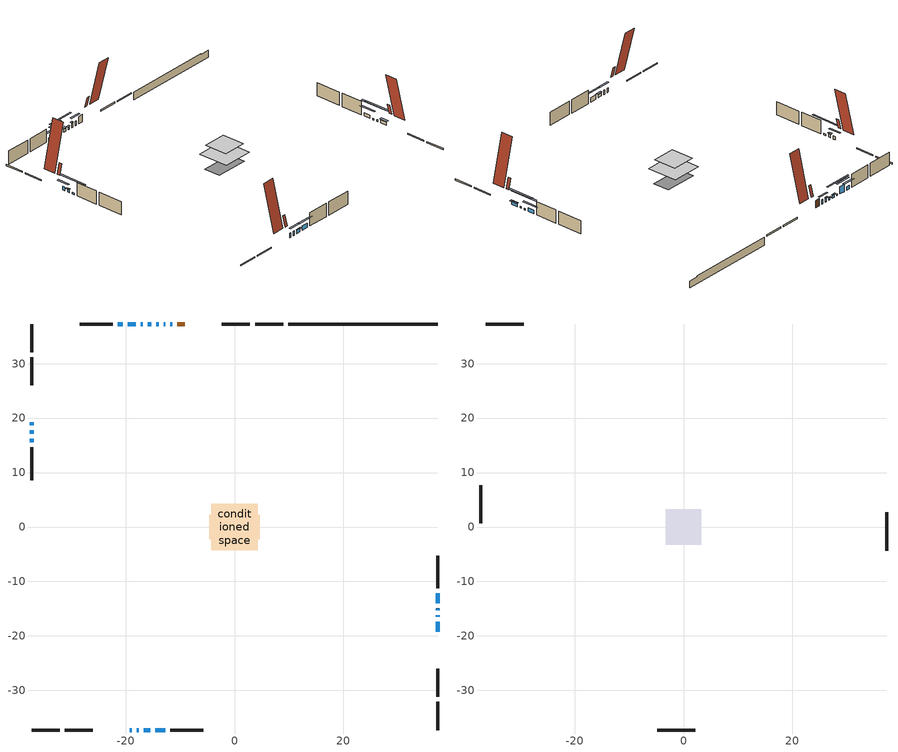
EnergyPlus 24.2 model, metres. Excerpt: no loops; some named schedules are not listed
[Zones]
conditioned space
 floor adiabatic (AdiabaticFloorConstruction): -4.22,-4.22 -4.22,4.22 4.22,4.22 4.22,-4.22 z1.83
 floor foundation (Slab1 construction): -4.61,-2.25 -4.61,2.25 4.61,2.25 4.61,-2.25 z-1.52
 wall outside (RimJoist1 construction): 8.91,37.27 3.77,37.27 / -37.27,-37.27 -32.13,-37.27 / -37.27,37.27 -37.27,32.13 / 37.27,-37.27 37.27,-32.13 z0.61:0.91
 wall outside (RimJoist2 construction): 2.84,37.27 -2.3,37.27 / -31.2,-37.27 -26.06,-37.27 / -37.27,31.2 -37.27,26.06 / 37.27,-31.2 37.27,-26.06 z0.61:0.91
 wall outside (AdiabaticWallConstruction 1): -9.1,37.27 -10.55,37.27 z0.61:2.64
 wall outside (AdiabaticWallConstruction): -19.26,-37.27 -18.85,-37.27 / -17.93,-37.27 -17.62,-37.27 / -11.47,37.27 -11.78,37.27 / -12.71,37.27 -13.01,37.27 / -14.54,-37.27 -12.71,-37.27 z0.61:1.83; -37.27,19.26 -37.27,18.65 / 37.27,-19.26 37.27,-17.43 / -15.33,37.27 -15.94,37.27 / -16.69,-37.27 -15.47,-37.27 / -37.27,17.73 -37.27,17.11 / 37.27,-14.04 37.27,-12.21 / -20.55,37.27 -21.47,37.27 z0.61:1.53; -13.94,37.27 -14.4,37.27 z0.61:1.22; 37.27,-16.51 37.27,-16.2 / -16.86,37.27 -17.17,37.27 / -37.27,16.19 -37.27,15.57 z0.61:1.07; 37.27,-15.27 37.27,-14.96 z0.61:0.94; -18.1,37.27 -19.62,37.27 z0.61:2.64
 wall outside (Wall1 construction): -22.4,37.27 -28.42,37.27 / -11.78,-37.27 -5.76,-37.27 / -37.27,14.65 -37.27,8.63 / 37.27,-11.28 37.27,-5.26 z0.61:4.27
 wall foundation (FoundationWall1 construction): 9.84,37.27,-1.52 9.84,37.27,0.61 34.53,37.27,0.61 34.53,37.27,0.37 37.27,37.27,0.37 37.27,37.27,-1.52
 window (WindowConstruction 13): -19.26,-37.27 -18.85,-37.27 z0.61:1.83
 window (WindowConstruction 4): -17.92,-37.27 -17.62,-37.27 z0.61:1.83
 window (WindowConstruction 5): -37.27,19.26 -37.27,18.65 z0.61:1.52
 window (WindowConstruction 6): 37.27,-19.26 37.27,-17.43 z0.61:1.52
 window (WindowConstruction 7): -11.47,37.27 -11.78,37.27 z0.61:1.83
 window (WindowConstruction 8): -12.71,37.27 -13.01,37.27 z0.61:1.83
 window (WindowConstruction 9): -13.94,37.27 -14.4,37.27 z0.61:1.22
 window (WindowConstruction 10): -15.33,37.27 -15.94,37.27 z0.61:1.52
 window (WindowConstruction 11): -16.69,-37.27 -15.47,-37.27 z0.61:1.52
 window (WindowConstruction 12): -37.27,17.72 -37.27,17.11 z0.61:1.52
 window (WindowConstruction 14): 37.27,-16.5 37.27,-16.2 z0.61:1.07
 window (WindowConstruction 15): 37.27,-15.27 37.27,-14.97 z0.61:0.94
 window (WindowConstruction 16): -16.87,37.27 -17.17,37.27 z0.61:1.07
 window (WindowConstruction 17): -37.27,16.19 -37.27,15.58 z0.61:1.07
 window (WindowConstruction): 37.27,-14.04 37.27,-12.21 z0.61:1.52
 window (WindowConstruction 1): -18.1,37.27 -19.62,37.27 z0.61:2.64
 window (WindowConstruction 2): -20.55,37.27 -21.47,37.27 z0.61:1.52
 window (WindowConstruction 3): -14.54,-37.27 -12.71,-37.27 z0.61:1.83
 door (Door): -9.1,37.27 -10.54,37.27 z0.61:2.64
 ceiling adiabatic (AdiabaticFloorConstruction): 4.22,-4.22 4.22,4.22 -4.22,4.22 -4.22,-4.22 z1.83
 roof outside (Roof2 construction): -8.17,37.27,4.27 -8.17,36.55,7.15 -7.43,36.55,7.15 -7.43,37.27,4.27; -20.19,-37.27,4.27 -20.19,-36.55,7.15 -20.93,-36.55,7.15 -20.93,-37.27,4.27; -37.27,20.19,4.27 -36.55,20.19,7.15 -36.55,20.93,7.15 -37.27,20.93,4.27; 37.27,-20.19,4.27 36.55,-20.19,7.15 36.55,-20.93,7.15 37.27,-20.93,4.27
attic - vented
 floor to conditioned space (Floor1 construction Reversed): -3.22,-3.22 -3.22,3.22 3.22,3.22 3.22,-3.22 z4.27
 wall outside (Wall4 construction): -29.35,37.27 -36.35,37.27 / -4.83,-37.27 2.17,-37.27 / -37.27,7.7 -37.27,0.7 / 37.27,-4.33 37.27,2.67 z0.61:4.27
 roof outside (Roof1 construction): -6.5,37.27,4.27 -6.5,34.1,16.95 -3.23,34.1,16.95 -3.23,37.27,4.27; -21.86,-37.27,4.27 -21.86,-34.1,16.95 -25.13,-34.1,16.95 -25.13,-37.27,4.27; -37.27,21.86,4.27 -34.1,21.86,16.95 -34.1,25.13,16.95 -37.27,25.13,4.27; 37.27,-21.86,4.27 34.1,-21.86,16.95 34.1,-25.13,16.95 37.27,-25.13,4.27
shading: -16.2,-37.27 -19.34,-37.27 -19.34,-37.69 -16.2,-37.69 z3.25; -37.27,17.23 -37.27,20.68 -37.69,20.68 -37.69,17.23 z2.94; 37.27,-17.23 37.27,-19.46 37.69,-19.46 37.69,-17.23 z1.73; -13.2,37.27 -10.05,37.27 -10.05,37.69 -13.2,37.69 z3.25; -13.21,37.27 -12.51,37.27 -12.51,37.69 -13.21,37.69 z2.03; -14.6,37.27 -13.74,37.27 -13.74,37.69 -14.6,37.69 z1.42; -16.14,37.27 -15.13,37.27 -15.13,37.69 -16.14,37.69 z1.73; -15.27,-37.27 -16.89,-37.27 -16.89,-37.69 -15.27,-37.69 z1.73; -37.27,16.91 -37.27,17.93 -37.69,17.93 -37.69,16.91 z1.73; 37.27,-12.49 37.27,-20.21 37.69,-20.21 37.69,-12.49 z4.78; 37.27,-11.26 37.27,-18.98 37.69,-18.98 37.69,-11.26 z4.65; -20.88,37.27 -13.16,37.27 -13.16,37.69 -20.88,37.69 z4.78; -37.27,11.87 -37.27,19.89 -37.69,19.89 -37.69,11.87 z4.78; 37.27,-10.79 37.27,-15.46 37.69,-15.46 37.69,-10.79 z2.94; -21.04,37.27 -16.68,37.27 -16.68,37.69 -21.04,37.69 z4.06; -22.89,37.27 -19.13,37.27 -19.13,37.69 -22.89,37.69 z2.94; -11.29,-37.27 -15.96,-37.27 -15.96,-37.69 -11.29,-37.69 z3.25
[Building]
Building 1: Terrain=Suburbs
[Site:Location]
Toronto City Centre_ON: Latitude {deg}=43.63; Longitude {deg}=-79.39; Time Zone {hr}=-5; Elevation {m}=77; Keep Site Location Information=Yes
[Site:GroundTemperature:Shallow]
5.01852, 3.26908, 3.12898, 3.95918, 7.29196, 10.6092, 13.4851, 15.3069, 15.4617, 13.9799, 11.1774, 7.9619
[Site:WaterMainsTemperature]
Calculation Method=Schedule; Temperature Schedule=mains temperature schedule
[Material] Roughness=Rough; Thermal Absorptance=0.9
Name | Thickness {m} | Conductivity {W/m-K} | Density {kg/m3} | Specific Heat {J/kg-K} | Solar Absorptance | Visible Absorptance
asphalt or fiberglass shingles | 0.00635 | 0.162714 | 1121.4 | 1465.45 | 0.4 | 0.4
ceiling loosefill ins | 0.0846667 | 0.0480833 | 16.02 | 1046.75 | 0.7 | 0.7
ceiling stud and cavity | 0.1397 | 0.103035 | 65.682 | 1177.47 | 0.7 | 0.7
concrete 4.0 in. | 0.1016 | 1.803125 | 2242.8 | 837.4 | 0.7 | 0.7
concrete 8.0 in. | 0.2032 | 1.803125 | 2242.8 | 837.4 | 0.7 | 0.7
door material | 0.04445 | 0.053851 | 512.64 | 1214.23 | 0.7 | 0.7
exterior vertical ins | 0.0451399 | 0.029427 | 32.04 | 1214.23 | 0.7 | 0.7
floor covering | 0.0127 | 0.0433444 | 54.468 | 1339.84 | 0.6 | 0.6
floor rigid ins; wall rigid ins | 0.512978 | 0.029427 | 32.04 | 1214.23 | 0.7 | 0.7
floor stud and cavity | 0.1397 | 1.75129 | 37.0049 | 1207.88 | 0.7 | 0.7
furniture material conditioned space 1 | 0.1524 | 0.115458 | 640.8 | 1214.23 | 0.6 | 0.6
gypsum board | 0.0127 | 0.160291 | 801 | 837.4 | 0.6 | 0.6
gypsum board 1 | 0.00254 | 0.160291 | 801 | 837.4 | 0.6 | 0.6
gypsum board 2 | 0.0127 | 0.160291 | 801 | 837.4 | 0.7 | 0.7
osb sheathing 0.75 in. | 0.01905 | 0.115458 | 512.64 | 1214.23 | 0.7 | 0.7
osb sheathing 2.0 in. | 0.0508 | 0.115458 | 512.64 | 1214.23 | 0.7 | 0.7
rim joist stud and cavity | 0.0508 | 0.177588 | 50.32683 | 1063.81 | 0.6 | 0.6
rim joist stud and cavity 1 | 0.0508 | 0.0310022 | 125.044 | 1163.47 | 0.6 | 0.6
roof stud and cavity | 0.2032 | 0.117874 | 78.34581 | 1123.46 | 0.7 | 0.7
wall stud and cavity | 0.0889 | 0.256001 | 50.32683 | 1063.81 | 0.7 | 0.7
wall stud and cavity 1 | 0.0889 | 6.9971 | 50.32683 | 1063.81 | 0.6 | 0.6
wall stud and cavity 2 | 0.0889 | 0.380278 | 52.3479 | 1209.89 | 0.7 | 0.7
wall stud and cavity 3 | 0.0889 | 0.391764 | 83.0341 | 1211.67 | 0.7 | 0.7
wood siding | 0.00254 | 0.102417 | 544.68 | 1172.36 | 0.4 | 0.4
wood siding 1; wood siding 2; wood siding 3 | 0.0254 | 0.102417 | 544.68 | 1172.36 | 0.7 | 0.7
[WindowMaterial:SimpleGlazingSystem]
Name | U-Factor {W/m2-K} | Solar Heat Gain Coefficient
WindowMaterial | 2.97868 | 0.61
WindowMaterial 1 | 4.32891 | 0.68
WindowMaterial 2 | 2.95029 | 0.64
WindowMaterial 3 | 2.93609 | 0.65
WindowMaterial 4 | 3.063281 | 0.53
WindowMaterial 5 | 3.02183 | 0.55
WindowMaterial 6 | 6.93965 | 0.69
WindowMaterial 7 | 3.06726 | 0.47
WindowMaterial 8 | 3.068959 | 0.43
[Construction]
AdiabaticFloorConstruction: floor stud and cavity, floor rigid ins, osb sheathing 0.75 in., floor covering
AdiabaticWallConstruction: wood siding 2, wall rigid ins, wall stud and cavity 2, gypsum board
AdiabaticWallConstruction 1: wood siding 3, wall rigid ins, wall stud and cavity 2, gypsum board
Door: door material
Floor1 construction Reversed: gypsum board, ceiling stud and cavity, ceiling loosefill ins
FoundationWall1 construction: concrete 8.0 in., gypsum board 2
furniture construction conditioned space 1: furniture material conditioned space 1
PartitionWallConstruction: gypsum board, wall stud and cavity 3, gypsum board
RimJoist1 construction: wood siding 1, rim joist stud and cavity
RimJoist2 construction: wood siding 1, osb sheathing 2.0 in., rim joist stud and cavity 1
Roof1 construction: asphalt or fiberglass shingles
Roof2 construction: asphalt or fiberglass shingles, osb sheathing 0.75 in., roof stud and cavity, gypsum board
Slab1 construction: concrete 4.0 in.
Wall1 construction: wood siding, wall stud and cavity, gypsum board 1
Wall4 construction: wood siding, wall stud and cavity 1
WindowConstruction; WindowConstruction 10; WindowConstruction 11; WindowConstruction 12; WindowConstruction 5; WindowConstruction 6: WindowMaterial
WindowConstruction 1: WindowMaterial 1
WindowConstruction 13: WindowMaterial 6
WindowConstruction 14; WindowConstruction 16; WindowConstruction 17: WindowMaterial 7
WindowConstruction 15: WindowMaterial 8
WindowConstruction 2: WindowMaterial 2
WindowConstruction 3: WindowMaterial 3
WindowConstruction 4; WindowConstruction 7; WindowConstruction 8: WindowMaterial 4
WindowConstruction 9: WindowMaterial 5
[Zone] Multiplier=1; Part of Total Floor Area=Yes
Name | Volume {m3}
attic - vented | 43.1178
conditioned space | 282.4
[Space]
Name | Zone | Volume {m3}
attic - vented 1 | attic - vented | 43.1178
conditioned space 1 | conditioned space | 282.4
[ZoneInfiltration:EffectiveLeakageArea]
infil attic - vented 1: Zone or Space=attic - vented 1; Schedule=Always On Discrete; Effective Air Leakage Area {cm2}=1744.42; Stack Coefficient=0.00113606; Wind Coefficient=2.2773e-05
[ZoneMixing]
whole house fan mix: Zone or Space=attic - vented; Schedule=Always On Continuous; Design Flow Rate Calculation Method=Flow/Zone; Design Flow Rate {m3/s}=0; Source Zone or Space=conditioned space
[SurfaceProperty:ExposedFoundationPerimeter]
Slab1: Exposed Perimeter Calculation Method=TotalExposedPerimeter; Total Exposed Perimeter {m}=27.433
[InternalMass] Zone or ZoneList=conditioned space; Space or SpaceList=conditioned space 1
Name | Construction | Surface Area {m2}
furniture mass conditioned space 1 | furniture construction conditioned space 1 | 45.1319
partition wall mass | PartitionWallConstruction | 112.83
[Lights]
interior lighting: Zone or ZoneList or Space or SpaceList=conditioned space 1; Schedule=interior lighting schedule; Design Level Calculation Method=LightingLevel; Lighting Level {W}=343.2; Return Air Fraction=0; Fraction Radiant=0.6; Fraction Visible=0.2; Fraction Replaceable=1
[People]
occupants: Zone or ZoneList or Space or SpaceList=conditioned space 1; Number of People Schedule=occupants schedule; Number of People Calculation Method=People; Number of People=3; Fraction Radiant=0.314171; Sensible Heat Fraction=0.56303; Activity Level Schedule=occupants activity schedule; Carbon Dioxide Generation Rate {m3/s-W}=0; Enable ASHRAE 55 Comfort Warnings=No; Mean Radiant Temperature Calculation Type=EnclosureAveraged
[ElectricEquipment] Zone or ZoneList or Space or SpaceList=conditioned space 1; Design Level Calculation Method=EquipmentLevel
Name | Schedule | Design Level {W} | Fraction Latent | Fraction Radiant | Fraction Lost
clothes dryer | clothes dryer schedule | 140.772 | 0.015 | 0.081 | 0.85
clothes washer | clothes washer schedule | 32.1985 | 0.03 | 0.162 | 0.7
cooking range | cooking range schedule | 215.147 | 0.08 | 0.432 | 0.2
dishwasher | dishwasher schedule | 66.8632 | 0.3 | 0.18 | 0.4
fridge | fridge schedule | 72.9452 | 0 | 0.6 | 0
mech vent house fan | mech vent house fan schedule | 0.95 | 0 | 0 | 1
mech vent house fan cfis | mech vent house fan cfis schedule | 0 | 0 | 0 | 0
misc plug loads | misc plug loads schedule | 494.7 | 0.045 | 0.513 | 0.1
whole house fan | Always On Discrete | 0 | 0 | 0 | 1
[OtherEquipment] Zone or ZoneList or Space or SpaceList=conditioned space 1; Design Level Calculation Method=EquipmentLevel
Name | Fuel Type | Schedule | Design Level {W} | Fraction Latent | Fraction Radiant | Fraction Lost
clothes dryer 1 | Electricity | clothes dryer schedule | 0 | 0.015 | 0.081 | 0.85
cooking range 1 | Electricity | cooking range schedule | 0 | 0.08 | 0.432 | 0.2
general water use latent | None | general water use schedule | 62.594 | 1 | 0 | 0
general water use sensible | None | general water use schedule | -61.6891 | 0 | 0.6 | 0
mech vent house fan latent load | None | Always On Discrete | 0 | 1 | 0 | 0
mech vent house fan sensible load | None | Always On Discrete | 0 | 0 | 0 | 0
water heater energy adjustment1 | NaturalGas | Always On Discrete | 0.01 | 0 | 0 | 1
[ZoneInfiltration:DesignFlowRate] Zone or ZoneList or Space or SpaceList=conditioned space 1; Schedule=Always On Discrete; Design Flow Rate Calculation Method=Flow/Zone; Design Flow Rate {m3/s}=0
infil flow; natural vent flow; whole house fan flow
[Foundation:Kiva]
Foundation Kiva 1: Initial Indoor Air Temperature {C}=18; Wall Height Above Grade {m}=0.609996; Wall Depth Below Slab {m}=0.2032; Custom Block Material Name 1=exterior vertical ins; Custom Block Depth 1 {m}=2.13; Custom Block X Position 1 {m}=0.2159; Custom Block Z Position 1 {m}=0
[Foundation:Kiva:Settings]
Soil Conductivity {W/m-K}=0.849921; Soil Density {kg/m3}=1842.3; Soil Specific Heat {J/kg-K}=418.7; Ground Solar Absorptivity=0.9; Ground Thermal Absorptivity=0.9; Ground Surface Roughness {m}=0.03; Far-Field Width {m}=40; Deep-Ground Boundary Condition=ZeroFlux; Deep-Ground Depth {m}=40; Minimum Cell Dimension {m}=0.2; Maximum Cell Growth Coefficient=3; Simulation Timestep=Timestep
[Exterior:Lights]
exterior lighting: Schedule=exterior lighting schedule; Design Level {W}=75.6
[Schedule:Constant]
Name | Hourly Value
Always On Continuous; mech vent house fan schedule; mech vent house fan cfis schedule; Always On Discrete | 1
occupants activity schedule | 117.228
fridge schedule | 0
[Schedule:Week:Daily]
interior lighting schedule Week Rule - Jan1-Jan27: interior lighting schedule day, interior lighting schedule day, interior lighting schedule day, interior lighting schedule day, interior lighting schedule day, interior lighting schedule day, interior lighting schedule day, interior lighting schedule default day, interior lighting schedule default day, interior lighting schedule default day, interior lighting schedule default day, interior lighting schedule default day
interior lighting schedule Week Rule - Jan28-Feb3: interior lighting schedule day, interior lighting schedule day, interior lighting schedule day, interior lighting schedule day, interior lighting schedule day 1, interior lighting schedule day 1, interior lighting schedule day 1, interior lighting schedule default day, interior lighting schedule default day, interior lighting schedule default day, interior lighting schedule default day, interior lighting schedule default day
interior lighting schedule Week Rule - Feb4-Feb24: interior lighting schedule day 1, interior lighting schedule day 1, interior lighting schedule day 1, interior lighting schedule day 1, interior lighting schedule day 1, interior lighting schedule day 1, interior lighting schedule day 1, interior lighting schedule default day, interior lighting schedule default day, interior lighting schedule default day, interior lighting schedule default day, interior lighting schedule default day
interior lighting schedule Week Rule - Feb25-Mar3: interior lighting schedule day 1, interior lighting schedule day 1, interior lighting schedule day 1, interior lighting schedule day 1, interior lighting schedule day 2, interior lighting schedule day 2, interior lighting schedule day 2, interior lighting schedule default day, interior lighting schedule default day, interior lighting schedule default day, interior lighting schedule default day, interior lighting schedule default day
interior lighting schedule Week Rule - Mar4-Mar31: interior lighting schedule day 2, interior lighting schedule day 2, interior lighting schedule day 2, interior lighting schedule day 2, interior lighting schedule day 2, interior lighting schedule day 2, interior lighting schedule day 2, interior lighting schedule default day, interior lighting schedule default day, interior lighting schedule default day, interior lighting schedule default day, interior lighting schedule default day
interior lighting schedule Week Rule - Apr1-Apr28: interior lighting schedule day 3, interior lighting schedule day 3, interior lighting schedule day 3, interior lighting schedule day 3, interior lighting schedule day 3, interior lighting schedule day 3, interior lighting schedule day 3, interior lighting schedule default day, interior lighting schedule default day, interior lighting schedule default day, interior lighting schedule default day, interior lighting schedule default day
interior lighting schedule Week Rule - Apr29-May5: interior lighting schedule day 3, interior lighting schedule day 3, interior lighting schedule day 4, interior lighting schedule day 4, interior lighting schedule day 4, interior lighting schedule day 4, interior lighting schedule day 4, interior lighting schedule default day, interior lighting schedule default day, interior lighting schedule default day, interior lighting schedule default day, interior lighting schedule default day
interior lighting schedule Week Rule - May6-May26: interior lighting schedule day 4, interior lighting schedule day 4, interior lighting schedule day 4, interior lighting schedule day 4, interior lighting schedule day 4, interior lighting schedule day 4, interior lighting schedule day 4, interior lighting schedule default day, interior lighting schedule default day, interior lighting schedule default day, interior lighting schedule default day, interior lighting schedule default day
interior lighting schedule Week Rule - May27-Jun2: interior lighting schedule day 4, interior lighting schedule day 4, interior lighting schedule day 4, interior lighting schedule day 4, interior lighting schedule day 4, interior lighting schedule day 5, interior lighting schedule day 5, interior lighting schedule default day, interior lighting schedule default day, interior lighting schedule default day, interior lighting schedule default day, interior lighting schedule default day
interior lighting schedule Week Rule - Jun3-Jun30: interior lighting schedule day 5, interior lighting schedule day 5, interior lighting schedule day 5, interior lighting schedule day 5, interior lighting schedule day 5, interior lighting schedule day 5, interior lighting schedule day 5, interior lighting schedule default day, interior lighting schedule default day, interior lighting schedule default day, interior lighting schedule default day, interior lighting schedule default day
interior lighting schedule Week Rule - Jul1-Jul28: interior lighting schedule day 6, interior lighting schedule day 6, interior lighting schedule day 6, interior lighting schedule day 6, interior lighting schedule day 6, interior lighting schedule day 6, interior lighting schedule day 6, interior lighting schedule default day, interior lighting schedule default day, interior lighting schedule default day, interior lighting schedule default day, interior lighting schedule default day
interior lighting schedule Week Rule - Jul29-Aug4: interior lighting schedule day 6, interior lighting schedule day 6, interior lighting schedule day 6, interior lighting schedule day 7, interior lighting schedule day 7, interior lighting schedule day 7, interior lighting schedule day 7, interior lighting schedule default day, interior lighting schedule default day, interior lighting schedule default day, interior lighting schedule default day, interior lighting schedule default day
interior lighting schedule Week Rule - Aug5-Aug25: interior lighting schedule day 7, interior lighting schedule day 7, interior lighting schedule day 7, interior lighting schedule day 7, interior lighting schedule day 7, interior lighting schedule day 7, interior lighting schedule day 7, interior lighting schedule default day, interior lighting schedule default day, interior lighting schedule default day, interior lighting schedule default day, interior lighting schedule default day
interior lighting schedule Week Rule - Aug26-Sep1: interior lighting schedule day 7, interior lighting schedule day 7, interior lighting schedule day 7, interior lighting schedule day 7, interior lighting schedule day 7, interior lighting schedule day 7, interior lighting schedule day 8, interior lighting schedule default day, interior lighting schedule default day, interior lighting schedule default day, interior lighting schedule default day, interior lighting schedule default day
interior lighting schedule Week Rule - Sep2-Sep29: interior lighting schedule day 8, interior lighting schedule day 8, interior lighting schedule day 8, interior lighting schedule day 8, interior lighting schedule day 8, interior lighting schedule day 8, interior lighting schedule day 8, interior lighting schedule default day, interior lighting schedule default day, interior lighting schedule default day, interior lighting schedule default day, interior lighting schedule default day
interior lighting schedule Week Rule - Sep30-Oct6: interior lighting schedule day 8, interior lighting schedule day 9, interior lighting schedule day 9, interior lighting schedule day 9, interior lighting schedule day 9, interior lighting schedule day 9, interior lighting schedule day 9, interior lighting schedule default day, interior lighting schedule default day, interior lighting schedule default day, interior lighting schedule default day, interior lighting schedule default day
interior lighting schedule Week Rule - Oct7-Oct27: interior lighting schedule day 9, interior lighting schedule day 9, interior lighting schedule day 9, interior lighting schedule day 9, interior lighting schedule day 9, interior lighting schedule day 9, interior lighting schedule day 9, interior lighting schedule default day, interior lighting schedule default day, interior lighting schedule default day, interior lighting schedule default day, interior lighting schedule default day
interior lighting schedule Week Rule - Oct28-Nov3: interior lighting schedule day 9, interior lighting schedule day 9, interior lighting schedule day 9, interior lighting schedule day 9, interior lighting schedule day 10, interior lighting schedule day 10, interior lighting schedule day 10, interior lighting schedule default day, interior lighting schedule default day, interior lighting schedule default day, interior lighting schedule default day, interior lighting schedule default day
interior lighting schedule Week Rule - Nov4-Nov24: interior lighting schedule day 10, interior lighting schedule day 10, interior lighting schedule day 10, interior lighting schedule day 10, interior lighting schedule day 10, interior lighting schedule day 10, interior lighting schedule day 10, interior lighting schedule default day, interior lighting schedule default day, interior lighting schedule default day, interior lighting schedule default day, interior lighting schedule default day
interior lighting schedule Week Rule - Nov25-Dec1: interior lighting schedule day 10, interior lighting schedule day 10, interior lighting schedule day 10, interior lighting schedule day 10, interior lighting schedule day 10, interior lighting schedule day 10, interior lighting schedule day 11, interior lighting schedule default day, interior lighting schedule default day, interior lighting schedule default day, interior lighting schedule default day, interior lighting schedule default day
interior lighting schedule Week Rule - Dec2-Dec31: interior lighting schedule day 11, interior lighting schedule day 11, interior lighting schedule day 11, interior lighting schedule day 11, interior lighting schedule day 11, interior lighting schedule day 11, interior lighting schedule day 11, interior lighting schedule default day, interior lighting schedule default day, interior lighting schedule default day, interior lighting schedule default day, interior lighting schedule default day
occupants schedule Week Rule - Jan1-Dec31: occupants schedule day, occupants schedule day, occupants schedule day, occupants schedule day, occupants schedule day, occupants schedule day, occupants schedule day, occupants schedule default day, occupants schedule default day, occupants schedule default day, occupants schedule default day, occupants schedule default day
clothes dryer schedule Week Rule - Jan1-Dec31: clothes dryer schedule day, clothes dryer schedule day, clothes dryer schedule day, clothes dryer schedule day, clothes dryer schedule day, clothes dryer schedule day, clothes dryer schedule day, clothes dryer schedule default day, clothes dryer schedule default day, clothes dryer schedule default day, clothes dryer schedule default day, clothes dryer schedule default day
clothes washer schedule Week Rule - Jan1-Dec31: clothes washer schedule day, clothes washer schedule day, clothes washer schedule day, clothes washer schedule day, clothes washer schedule day, clothes washer schedule day, clothes washer schedule day, clothes washer schedule default day, clothes washer schedule default day, clothes washer schedule default day, clothes washer schedule default day, clothes washer schedule default day
cooking range schedule Week Rule - Jan1-Dec31: cooking range schedule day, cooking range schedule day, cooking range schedule day, cooking range schedule day, cooking range schedule day, cooking range schedule day, cooking range schedule day, cooking range schedule default day, cooking range schedule default day, cooking range schedule default day, cooking range schedule default day, cooking range schedule default day
dishwasher schedule Week Rule - Jan1-Dec31: dishwasher schedule day, dishwasher schedule day, dishwasher schedule day, dishwasher schedule day, dishwasher schedule day, dishwasher schedule day, dishwasher schedule day, dishwasher schedule default day, dishwasher schedule default day, dishwasher schedule default day, dishwasher schedule default day, dishwasher schedule default day
misc plug loads schedule Week Rule - Jan1-Dec31: misc plug loads schedule day, misc plug loads schedule day, misc plug loads schedule day, misc plug loads schedule day, misc plug loads schedule day, misc plug loads schedule day, misc plug loads schedule day, misc plug loads schedule default day, misc plug loads schedule default day, misc plug loads schedule default day, misc plug loads schedule default day, misc plug loads schedule default day
general water use schedule Week Rule - Jan1-Dec31: general water use schedule day, general water use schedule day, general water use schedule day, general water use schedule day, general water use schedule day, general water use schedule day, general water use schedule day, general water use schedule default day, general water use schedule default day, general water use schedule default day, general water use schedule default day, general water use schedule default day
exterior lighting schedule Week Rule - Jan1-Jan27: exterior lighting schedule day, exterior lighting schedule day, exterior lighting schedule day, exterior lighting schedule day, exterior lighting schedule day, exterior lighting schedule day, exterior lighting schedule day, exterior lighting schedule default day, exterior lighting schedule default day, exterior lighting schedule default day, exterior lighting schedule default day, exterior lighting schedule default day
exterior lighting schedule Week Rule - Jan28-Feb3: exterior lighting schedule day, exterior lighting schedule day, exterior lighting schedule day, exterior lighting schedule day, exterior lighting schedule day 1, exterior lighting schedule day 1, exterior lighting schedule day 1, exterior lighting schedule default day, exterior lighting schedule default day, exterior lighting schedule default day, exterior lighting schedule default day, exterior lighting schedule default day
exterior lighting schedule Week Rule - Feb4-Feb24: exterior lighting schedule day 1, exterior lighting schedule day 1, exterior lighting schedule day 1, exterior lighting schedule day 1, exterior lighting schedule day 1, exterior lighting schedule day 1, exterior lighting schedule day 1, exterior lighting schedule default day, exterior lighting schedule default day, exterior lighting schedule default day, exterior lighting schedule default day, exterior lighting schedule default day
exterior lighting schedule Week Rule - Feb25-Mar3: exterior lighting schedule day 1, exterior lighting schedule day 1, exterior lighting schedule day 1, exterior lighting schedule day 1, exterior lighting schedule day 2, exterior lighting schedule day 2, exterior lighting schedule day 2, exterior lighting schedule default day, exterior lighting schedule default day, exterior lighting schedule default day, exterior lighting schedule default day, exterior lighting schedule default day
exterior lighting schedule Week Rule - Mar4-Mar31: exterior lighting schedule day 2, exterior lighting schedule day 2, exterior lighting schedule day 2, exterior lighting schedule day 2, exterior lighting schedule day 2, exterior lighting schedule day 2, exterior lighting schedule day 2, exterior lighting schedule default day, exterior lighting schedule default day, exterior lighting schedule default day, exterior lighting schedule default day, exterior lighting schedule default day
exterior lighting schedule Week Rule - Apr1-Apr28: exterior lighting schedule day 3, exterior lighting schedule day 3, exterior lighting schedule day 3, exterior lighting schedule day 3, exterior lighting schedule day 3, exterior lighting schedule day 3, exterior lighting schedule day 3, exterior lighting schedule default day, exterior lighting schedule default day, exterior lighting schedule default day, exterior lighting schedule default day, exterior lighting schedule default day
exterior lighting schedule Week Rule - Apr29-May5: exterior lighting schedule day 3, exterior lighting schedule day 3, exterior lighting schedule day 4, exterior lighting schedule day 4, exterior lighting schedule day 4, exterior lighting schedule day 4, exterior lighting schedule day 4, exterior lighting schedule default day, exterior lighting schedule default day, exterior lighting schedule default day, exterior lighting schedule default day, exterior lighting schedule default day
exterior lighting schedule Week Rule - May6-May26: exterior lighting schedule day 4, exterior lighting schedule day 4, exterior lighting schedule day 4, exterior lighting schedule day 4, exterior lighting schedule day 4, exterior lighting schedule day 4, exterior lighting schedule day 4, exterior lighting schedule default day, exterior lighting schedule default day, exterior lighting schedule default day, exterior lighting schedule default day, exterior lighting schedule default day
exterior lighting schedule Week Rule - May27-Jun2: exterior lighting schedule day 4, exterior lighting schedule day 4, exterior lighting schedule day 4, exterior lighting schedule day 4, exterior lighting schedule day 4, exterior lighting schedule day 5, exterior lighting schedule day 5, exterior lighting schedule default day, exterior lighting schedule default day, exterior lighting schedule default day, exterior lighting schedule default day, exterior lighting schedule default day
exterior lighting schedule Week Rule - Jun3-Jun30: exterior lighting schedule day 5, exterior lighting schedule day 5, exterior lighting schedule day 5, exterior lighting schedule day 5, exterior lighting schedule day 5, exterior lighting schedule day 5, exterior lighting schedule day 5, exterior lighting schedule default day, exterior lighting schedule default day, exterior lighting schedule default day, exterior lighting schedule default day, exterior lighting schedule default day
exterior lighting schedule Week Rule - Jul1-Jul28: exterior lighting schedule day 6, exterior lighting schedule day 6, exterior lighting schedule day 6, exterior lighting schedule day 6, exterior lighting schedule day 6, exterior lighting schedule day 6, exterior lighting schedule day 6, exterior lighting schedule default day, exterior lighting schedule default day, exterior lighting schedule default day, exterior lighting schedule default day, exterior lighting schedule default day
exterior lighting schedule Week Rule - Jul29-Aug4: exterior lighting schedule day 6, exterior lighting schedule day 6, exterior lighting schedule day 6, exterior lighting schedule day 7, exterior lighting schedule day 7, exterior lighting schedule day 7, exterior lighting schedule day 7, exterior lighting schedule default day, exterior lighting schedule default day, exterior lighting schedule default day, exterior lighting schedule default day, exterior lighting schedule default day
exterior lighting schedule Week Rule - Aug5-Aug25: exterior lighting schedule day 7, exterior lighting schedule day 7, exterior lighting schedule day 7, exterior lighting schedule day 7, exterior lighting schedule day 7, exterior lighting schedule day 7, exterior lighting schedule day 7, exterior lighting schedule default day, exterior lighting schedule default day, exterior lighting schedule default day, exterior lighting schedule default day, exterior lighting schedule default day
exterior lighting schedule Week Rule - Aug26-Sep1: exterior lighting schedule day 7, exterior lighting schedule day 7, exterior lighting schedule day 7, exterior lighting schedule day 7, exterior lighting schedule day 7, exterior lighting schedule day 7, exterior lighting schedule day 8, exterior lighting schedule default day, exterior lighting schedule default day, exterior lighting schedule default day, exterior lighting schedule default day, exterior lighting schedule default day
exterior lighting schedule Week Rule - Sep2-Sep29: exterior lighting schedule day 8, exterior lighting schedule day 8, exterior lighting schedule day 8, exterior lighting schedule day 8, exterior lighting schedule day 8, exterior lighting schedule day 8, exterior lighting schedule day 8, exterior lighting schedule default day, exterior lighting schedule default day, exterior lighting schedule default day, exterior lighting schedule default day, exterior lighting schedule default day
[Schedule:Year]
interior lighting schedule: interior lighting schedule Week Rule - Jan1-Jan27, 1, 1, 1, 27, interior lighting schedule Week Rule - Jan28-Feb3, 1, 28, 2, 3, interior lighting schedule Week Rule - Feb4-Feb24, 2, 4, 2, 24, interior lighting schedule Week Rule - Feb25-Mar3, 2, 25, 3, 3, interior lighting schedule Week Rule - Mar4-Mar31, 3, 4, 3, 31, interior lighting schedule Week Rule - Apr1-Apr28, 4, 1, 4, 28, interior lighting schedule Week Rule - Apr29-May5, 4, 29, 5, 5, interior lighting schedule Week Rule - May6-May26, 5, 6, 5, 26, interior lighting schedule Week Rule - May27-Jun2, 5, 27, 6, 2, interior lighting schedule Week Rule - Jun3-Jun30, 6, 3, 6, 30, interior lighting schedule Week Rule - Jul1-Jul28, 7, 1, 7, 28, interior lighting schedule Week Rule - Jul29-Aug4, 7, 29, 8, 4, interior lighting schedule Week Rule - Aug5-Aug25, 8, 5, 8, 25, interior lighting schedule Week Rule - Aug26-Sep1, 8, 26, 9, 1, interior lighting schedule Week Rule - Sep2-Sep29, 9, 2, 9, 29, interior lighting schedule Week Rule - Sep30-Oct6, 9, 30, 10, 6, interior lighting schedule Week Rule - Oct7-Oct27, 10, 7, 10, 27, interior lighting schedule Week Rule - Oct28-Nov3, 10, 28, 11, 3, interior lighting schedule Week Rule - Nov4-Nov24, 11, 4, 11, 24, interior lighting schedule Week Rule - Nov25-Dec1, 11, 25, 12, 1, interior lighting schedule Week Rule - Dec2-Dec31, 12, 2, 12, 31
occupants schedule: occupants schedule Week Rule - Jan1-Dec31, 1, 1, 12, 31
clothes dryer schedule: clothes dryer schedule Week Rule - Jan1-Dec31, 1, 1, 12, 31
clothes washer schedule: clothes washer schedule Week Rule - Jan1-Dec31, 1, 1, 12, 31
cooking range schedule: cooking range schedule Week Rule - Jan1-Dec31, 1, 1, 12, 31
dishwasher schedule: dishwasher schedule Week Rule - Jan1-Dec31, 1, 1, 12, 31
misc plug loads schedule: misc plug loads schedule Week Rule - Jan1-Dec31, 1, 1, 12, 31
general water use schedule: general water use schedule Week Rule - Jan1-Dec31, 1, 1, 12, 31
exterior lighting schedule: exterior lighting schedule Week Rule - Jan1-Jan27, 1, 1, 1, 27, exterior lighting schedule Week Rule - Jan28-Feb3, 1, 28, 2, 3, exterior lighting schedule Week Rule - Feb4-Feb24, 2, 4, 2, 24, exterior lighting schedule Week Rule - Feb25-Mar3, 2, 25, 3, 3, exterior lighting schedule Week Rule - Mar4-Mar31, 3, 4, 3, 31, exterior lighting schedule Week Rule - Apr1-Apr28, 4, 1, 4, 28, exterior lighting schedule Week Rule - Apr29-May5, 4, 29, 5, 5, exterior lighting schedule Week Rule - May6-May26, 5, 6, 5, 26, exterior lighting schedule Week Rule - May27-Jun2, 5, 27, 6, 2, exterior lighting schedule Week Rule - Jun3-Jun30, 6, 3, 6, 30, exterior lighting schedule Week Rule - Jul1-Jul28, 7, 1, 7, 28, exterior lighting schedule Week Rule - Jul29-Aug4, 7, 29, 8, 4, exterior lighting schedule Week Rule - Aug5-Aug25, 8, 5, 8, 25, exterior lighting schedule Week Rule - Aug26-Sep1, 8, 26, 9, 1, exterior lighting schedule Week Rule - Sep2-Sep29, 9, 2, 9, 29, exterior lighting schedule Week Rule - Sep30-Oct6, 9, 30, 10, 6, exterior lighting schedule Week Rule - Oct7-Oct27, 10, 7, 10, 27, exterior lighting schedule Week Rule - Oct28-Nov3, 10, 28, 11, 3, exterior lighting schedule Week Rule - Nov4-Nov24, 11, 4, 11, 24, exterior lighting schedule Week Rule - Nov25-Dec1, 11, 25, 12, 1, exterior lighting schedule Week Rule - Dec2-Dec31, 12, 2, 12, 31
[Schedule:Compact]
mains temperature schedule: Through: 01/01, For: AllDays, Until: 24:00, 8.80333, Through: 01/02, For: AllDays, Until: 24:00, 8.74333, Through: 01/03, For: AllDays, Until: 24:00, 8.68389, Through: 01/04, For: AllDays, Until: 24:00, 8.62611, Through: 01/05, For: AllDays, Until: 24:00, 8.56944, Through: 01/06, For: AllDays, Until: 24:00, 8.51389, Through: 01/07, For: AllDays, Until: 24:00, 8.45944, Through: 01/08, For: AllDays, Until: 24:00, 8.40611, Through: 01/09, For: AllDays, Until: 24:00, 8.35389, Through: 01/10, For: AllDays, Until: 24:00, 8.30278, Through: 01/11, For: AllDays, Until: 24:00, 8.25333, Through: 01/12, For: AllDays, Until: 24:00, 8.205, Through: 01/13, For: AllDays, Until: 24:00, 8.15778, Through: 01/14, For: AllDays, Until: 24:00, 8.11222, Through: 01/15, For: AllDays, Until: 24:00, 8.06778, Through: 01/16, For: AllDays, Until: 24:00, 8.02444, Through: 01/17, For: AllDays, Until: 24:00, 7.98222, Through: 01/18, For: AllDays, Until: 24:00, 7.94167, Through: 01/19, For: AllDays, Until: 24:00, 7.90222, Through: 01/20, For: AllDays, Until: 24:00, 7.86444, Through: 01/21, For: AllDays, Until: 24:00, 7.82778, Through: 01/22, For: AllDays, Until: 24:00, 7.79278, Through: 01/23, For: AllDays, Until: 24:00, 7.75889, Through: 01/24, For: AllDays, Until: 24:00, 7.72667, Through: 01/25, For: AllDays, Until: 24:00, 7.69556, Through: 01/26, For: AllDays, Until: 24:00, 7.66611, Through: 01/27, For: AllDays, Until: 24:00, 7.63778, Through: 01/28, For: AllDays, Until: 24:00, 7.61111, Through: 01/29, For: AllDays, Until: 24:00, 7.58556, Through: 01/30, For: AllDays, Until: 24:00, 7.56167, Through: 01/31, For: AllDays, Until: 24:00, 7.53944, Through: 02/01, For: AllDays, Until: 24:00, 7.51833, Through: 02/02, For: AllDays, Until: 24:00, 7.49889, Through: 02/03, For: AllDays, Until: 24:00, 7.48111, Through: 02/04, For: AllDays, Until: 24:00, 7.46444, Through: 02/05, For: AllDays, Until: 24:00, 7.44944, Through: 02/06, For: AllDays, Until: 24:00, 7.43556, Through: 02/07, For: AllDays, Until: 24:00, 7.42333, Through: 02/08, For: AllDays, Until: 24:00, 7.41278, Through: 02/09, For: AllDays, Until: 24:00, 7.40389, Through: 02/10, For: AllDays, Until: 24:00, 7.39611, Through: 02/11, For: AllDays, Until: 24:00, 7.39, Through: 02/12, For: AllDays, Until: 24:00, 7.38556, Through: 02/13, For: AllDays, Until: 24:00, 7.38222, Through: 02/14, For: AllDays, Until: 24:00, 7.38056, Through: 02/15, For: AllDays, Until: 24:00, 7.38056, Through: 02/16, For: AllDays, Until: 24:00, 7.38222, Through: 02/17, For: AllDays, Until: 24:00, 7.385, Through: 02/18, For: AllDays, Until: 24:00, 7.38944, Through: 02/19, For: AllDays, Until: 24:00, 7.395, Through: 02/20, For: AllDays, Until: 24:00, 7.40278, Through: 02/21, For: AllDays, Until: 24:00, 7.41167, Through: 02/22, For: AllDays, Until: 24:00, 7.42222, Through: 02/23, For: AllDays, Until: 24:00, 7.43389, Through: 02/24, For: AllDays, Until: 24:00, 7.44722, Through: 02/25, For: AllDays, Until: 24:00, 7.46222, Through: 02/26, For: AllDays, Until: 24:00, 7.47833, Through: 02/27, For: AllDays, Until: 24:00, 7.49611, Through: 02/28, For: AllDays, Until: 24:00, 7.51556, Through: 03/01, For: AllDays, Until: 24:00, 7.53667, Through: 03/02, For: AllDays, Until: 24:00, 7.55889, Through: 03/03, For: AllDays, Until: 24:00, 7.58222, Through: 03/04, For: AllDays, Until: 24:00, 7.60722, Through: 03/05, For: AllDays, Until: 24:00, 7.63389, Through: 03/06, For: AllDays, Until: 24:00, 7.66222, Through: 03/07, For: AllDays, Until: 24:00, 7.69111, Through: 03/08, For: AllDays, Until: 24:00, 7.72222, Through: 03/09, For: AllDays, Until: 24:00, 7.75444, Through: 03/10, For: AllDays, Until: 24:00, 7.78778, Through: 03/11, For: AllDays, Until: 24:00, 7.82278, Through: 03/12, For: AllDays, Until: 24:00, 7.85944, Through: 03/13, For: AllDays, Until: 24:00, 7.89722, Through: 03/14, For: AllDays, Until: 24:00, 7.93611, Through: 03/15, For: AllDays, Until: 24:00, 7.97667, Through: 03/16, For: AllDays, Until: 24:00, 8.01833, Through: 03/17, For: AllDays, Until: 24:00, 8.06167, Through: 03/18, For: AllDays, Until: 24:00, 8.10611, Through: 03/19, For: AllDays, Until: 24:00, 8.15167, Through: 03/20, For: AllDays, Until: 24:00, 8.19833, Through: 03/21, For: AllDays, Until: 24:00, 8.24667, Through: 03/22, For: AllDays, Until: 24:00, 8.29611, Through: 03/23, For: AllDays, Until: 24:00, 8.34667, Through: 03/24, For: AllDays, Until: 24:00, 8.39889, Through: 03/25, For: AllDays, Until: 24:00, 8.45167, Through: 03/26, For: AllDays, Until: 24:00, 8.50611, Through: 03/27, For: AllDays, Until: 24:00, 8.56167, Through: 03/28, For: AllDays, Until: 24:00, 8.61833, Through: 03/29, For: AllDays, Until: 24:00, 8.67611, Through: 03/30, For: AllDays, Until: 24:00, 8.735, Through: 03/31, For: AllDays, Until: 24:00, 8.795, Through: 04/01, For: AllDays, Until: 24:00, 8.85611, Through: 04/02, For: AllDays, Until: 24:00, 8.91833, Through: 04/03, For: AllDays, Until: 24:00, 8.98167, Through: 04/04, For: AllDays, Until: 24:00, 9.04556, Through: 04/05, For: AllDays, Until: 24:00, 9.11111, Through: 04/06, For: AllDays, Until: 24:00, 9.17722, Through: 04/07, For: AllDays, Until: 24:00, 9.24444, Through: 04/08, For: AllDays, Until: 24:00, 9.31222, Through: 04/09, For: AllDays, Until: 24:00, 9.38167, Through: 04/10, For: AllDays, Until: 24:00, 9.45167, Through: 04/11, For: AllDays, Until: 24:00, 9.52222, Through: 04/12, For: AllDays, Until: 24:00, 9.59444, Through: 04/13, For: AllDays, Until: 24:00, 9.66667, Through: 04/14, For: AllDays, Until: 24:00, 9.74, Through: 04/15, For: AllDays, Until: 24:00, 9.81444, Through: 04/16, For: AllDays, Until: 24:00, 9.88944, Through: 04/17, For: AllDays, Until: 24:00, 9.96556, Through: 04/18, For: AllDays, Until: 24:00, 10.0417, Through: 04/19, For: AllDays, Until: 24:00, 10.1189, Through: 04/20, For: AllDays, Until: 24:00, 10.1972, Through: 04/21, For: AllDays, Until: 24:00, 10.2756, Through: 04/22, For: AllDays, Until: 24:00, 10.355, Through: 04/23, For: AllDays, Until: 24:00, 10.435, Through: 04/24, For: AllDays, Until: 24:00, 10.515, Through: 04/25, For: AllDays, Until: 24:00, 10.5961, Through: 04/26, For: AllDays, Until: 24:00, 10.6778, Through: 04/27, For: AllDays, Until: 24:00, 10.76, Through: 04/28, For: AllDays, Until: 24:00, 10.8428, Through: 04/29, For: AllDays, Until: 24:00, 10.9261, Through: 04/30, For: AllDays, Until: 24:00, 11.0094, Through: 05/01, For: AllDays, Until: 24:00, 11.0933, Through: 05/02, For: AllDays, Until: 24:00, 11.1778, Through: 05/03, For: AllDays, Until: 24:00, 11.2628, Through: 05/04, For: AllDays, Until: 24:00, 11.3478, Through: 05/05, For: AllDays, Until: 24:00, 11.4333, Through: 05/06, For: AllDays, Until: 24:00, 11.5189, Through: 05/07, For: AllDays, Until: 24:00, 11.605, Through: 05/08, For: AllDays, Until: 24:00, 11.6917, Through: 05/09, For: AllDays, Until: 24:00, 11.7778, Through: 05/10, For: AllDays, Until: 24:00, 11.865, Through: 05/11, For: AllDays, Until: 24:00, 11.9517, Through: 05/12, For: AllDays, Until: 24:00, 12.0389, Through: 05/13, For: AllDays, Until: 24:00, 12.1261, Through: 05/14, For: AllDays, Until: 24:00, 12.2133, Through: 05/15, For: AllDays, Until: 24:00, 12.3006, Through: 05/16, For: AllDays, Until: 24:00, 12.3883, Through: 05/17, For: AllDays, Until: 24:00, 12.4756, Through: 05/18, For: AllDays, Until: 24:00, 12.5628, Through: 05/19, For: AllDays, Until: 24:00, 12.6506, Through: 05/20, For: AllDays, Until: 24:00, 12.7378, Through: 05/21, For: AllDays, Until: 24:00, 12.825, Through: 05/22, For: AllDays, Until: 24:00, 12.9122, Through: 05/23, For: AllDays, Until: 24:00, 12.9994, Through: 05/24, For: AllDays, Until: 24:00, 13.0861, Through: 05/25, For: AllDays, Until: 24:00, 13.1728, Through: 05/26, For: AllDays, Until: 24:00, 13.2594, Through: 05/27, For: AllDays, Until: 24:00, 13.3456, Through: 05/28, For: AllDays, Until: 24:00, 13.4317, Through: 05/29, For: AllDays, Until: 24:00, 13.5172, Through: 05/30, For: AllDays, Until: 24:00, 13.6028, Through: 05/31, For: AllDays, Until: 24:00, 13.6878, Through: 06/01, For: AllDays, Until: 24:00, 13.7722, Through: 06/02, For: AllDays, Until: 24:00, 13.8567, Through: 06/03, For: AllDays, Until: 24:00, 13.9406, Through: 06/04, For: AllDays, Until: 24:00, 14.0239, Through: 06/05, For: AllDays, Until: 24:00, 14.1067, Through: 06/06, For: AllDays, Until: 24:00, 14.1894, Through: 06/07, For: AllDays, Until: 24:00, 14.2711, Through: 06/08, For: AllDays, Until: 24:00, 14.3528, Through: 06/09, For: AllDays, Until: 24:00, 14.4339, Through: 06/10, For: AllDays, Until: 24:00, 14.5139, Through: 06/11, For: AllDays, Until: 24:00, 14.5939, Through: 06/12, For: AllDays, Until: 24:00, 14.6728, Through: 06/13, For: AllDays, Until: 24:00, 14.7511, Through: 06/14, For: AllDays, Until: 24:00, 14.8289, Through: 06/15, For: AllDays, Until: 24:00, 14.9061, Through: 06/16, For: AllDays, Until: 24:00, 14.9822, Through: 06/17, For: AllDays, Until: 24:00, 15.0578, Through: 06/18, For: AllDays, Until: 24:00, 15.1328, Through: 06/19, For: AllDays, Until: 24:00, 15.2067, Through: 06/20, For: AllDays, Until: 24:00, 15.28, Through: 06/21, For: AllDays, Until: 24:00, 15.3522, Through: 06/22, For: AllDays, Until: 24:00, 15.4239, Through: 06/23, For: AllDays, Until: 24:00, 15.4944, Through: 06/24, For: AllDays, Until: 24:00, 15.5639, Through: 06/25, For: AllDays, Until: 24:00, 15.6328, Through: 06/26, For: AllDays, Until: 24:00, 15.7006, Through: 06/27, For: AllDays, Until: 24:00, 15.7678, Through: 06/28, For: AllDays, Until: 24:00, 15.8333, Through: 06/29, For: AllDays, Until: 24:00, 15.8983, Through: 06/30, For: AllDays, Until: 24:00, 15.9622, Through: 07/01, For: AllDays, Until: 24:00, 16.025, Through: 07/02, For: AllDays, Until: 24:00, 16.0872, Through: 07/03, For: AllDays, Until: 24:00, 16.1478, Through: 07/04, For: AllDays, Until: 24:00, 16.2072, Through: 07/05, For: AllDays, Until: 24:00, 16.2661, Through: 07/06, For: AllDays, Until: 24:00, 16.3233, Through: 07/07, For: AllDays, Until: 24:00, 16.3794, Through: 07/08, For: AllDays, Until: 24:00, 16.435, Through: 07/09, For: AllDays, Until: 24:00, 16.4889, Through: 07/10, For: AllDays, Until: 24:00, 16.5417, Through: 07/11, For: AllDays, Until: 24:00, 16.5928, Through: 07/12, For: AllDays, Until: 24:00, 16.6433, Through: 07/13, For: AllDays, Until: 24:00, 16.6922, Through: 07/14, For: AllDays, Until: 24:00, 16.74, Through: 07/15, For: AllDays, Until: 24:00, 16.7867, Through: 07/16, For: AllDays, Until: 24:00, 16.8322, Through: 07/17, For: AllDays, Until: 24:00, 16.8761, Through: 07/18, For: AllDays, Until: 24:00, 16.9189, Through: 07/19, For: AllDays, Until: 24:00, 16.96, Through: 07/20, For: AllDays, Until: 24:00, 17, Through: 07/21, For: AllDays, Until: 24:00, 17.0389, Through: 07/22, For: AllDays, Until: 24:00, 17.0761, Through: 07/23, For: AllDays, Until: 24:00, 17.1122, Through: 07/24, For: AllDays, Until: 24:00, 17.1467, Through: 07/25, For: AllDays, Until: 24:00, 17.18, Through: 07/26, For: AllDays, Until: 24:00, 17.2117, Through: 07/27, For: AllDays, Until: 24:00, 17.2422, Through: 07/28, For: AllDays, Until: 24:00, 17.2711, Through: 07/29, For: AllDays, Until: 24:00, 17.2983, Through: 07/30, For: AllDays, Until: 24:00, 17.3244, Through: 07/31, For: AllDays, Until: 24:00, 17.3494, Through: 08/01, For: AllDays, Until: 24:00, 17.3728, Through: 08/02, For: AllDays, Until: 24:00, 17.3944, Through: 08/03, For: AllDays, Until: 24:00, 17.4144, Through: 08/04, For: AllDays, Until: 24:00, 17.4333, Through: 08/05, For: AllDays, Until: 24:00, 17.4506, Through: 08/06, For: AllDays, Until: 24:00, 17.4667, Through: 08/07, For: AllDays, Until: 24:00, 17.4811, Through: 08/08, For: AllDays, Until: 24:00, 17.4939, Through: 08/09, For: AllDays, Until: 24:00, 17.5056, Through: 08/10, For: AllDays, Until: 24:00, 17.5156, Through: 08/11, For: AllDays, Until: 24:00, 17.5239, Through: 08/12, For: AllDays, Until: 24:00, 17.5311, Through: 08/13, For: AllDays, Until: 24:00, 17.5361, Through: 08/14, For: AllDays, Until: 24:00, 17.54, Through: 08/15, For: AllDays, Until: 24:00, 17.5428, Through: 08/16, For: AllDays, Until: 24:00, 17.5439, Through: 08/17, For: AllDays, Until: 24:00, 17.5433, Through: 08/18, For: AllDays, Until: 24:00, 17.5411, Through: 08/19, For: AllDays, Until: 24:00, 17.5372, Through: 08/20, For: AllDays, Until: 24:00, 17.5322, Through: 08/21, For: AllDays, Until: 24:00, 17.5256, Through: 08/22, For: AllDays, Until: 24:00, 17.5178, Through: 08/23, For: AllDays, Until: 24:00, 17.5083, Through: 08/24, For: AllDays, Until: 24:00, 17.4972, Through: 08/25, For: AllDays, Until: 24:00, 17.4844, Through: 08/26, For: AllDays, Until: 24:00, 17.4706, Through: 08/27, For: AllDays, Until: 24:00, 17.455, Through: 08/28, For: AllDays, Until: 24:00, 17.4378, Through: 08/29, For: AllDays, Until: 24:00, 17.4194, Through: 08/30, For: AllDays, Until: 24:00, 17.3994, Through: 08/31, For: AllDays, Until: 24:00, 17.3778, Through: 09/01, For: AllDays, Until: 24:00, 17.355, Through: 09/02, For: AllDays, Until: 24:00, 17.3311, Through: 09/03, For: AllDays, Until: 24:00, 17.305, Through: 09/04, For: AllDays, Until: 24:00, 17.2778, Through: 09/05, For: AllDays, Until: 24:00, 17.2494, Through: 09/06, For: AllDays, Until: 24:00, 17.2194, Through: 09/07, For: AllDays, Until: 24:00, 17.1878, Through: 09/08, For: AllDays, Until: 24:00, 17.155, Through: 09/09, For: AllDays, Until: 24:00, 17.1206, Through: 09/10, For: AllDays, Until: 24:00, 17.085, Through: 09/11, For: AllDays, Until: 24:00, 17.0483, Through: 09/12, For: AllDays, Until: 24:00, 17.01, Through: 09/13, For: AllDays, Until: 24:00, 16.97, Through: 09/14, For: AllDays, Until: 24:00, 16.9289, Through: 09/15, For: AllDays, Until: 24:00, 16.8867, Through: 09/16, For: AllDays, Until: 24:00, 16.8428, Through: 09/17, For: AllDays, Until: 24:00, 16.7983, Through: 09/18, For: AllDays, Until: 24:00, 16.7517, Through: 09/19, For: AllDays, Until: 24:00, 16.7044, Through: 09/20, For: AllDays, Until: 24:00, 16.6556, Through: 09/21, For: AllDays, Until: 24:00, 16.6056, Through: 09/22, For: AllDays, Until: 24:00, 16.5544, Through: 09/23, For: AllDays, Until: 24:00, 16.5017, Through: 09/24, For: AllDays, Until: 24:00, 16.4483, Through: 09/25, For: AllDays, Until: 24:00, 16.3933, Through: 09/26, For: AllDays, Until: 24:00, 16.3372, Through: 09/27, For: AllDays, Until: 24:00, 16.2806, Through: 09/28, For: AllDays, Until: 24:00, 16.2222, Through: 09/29, For: AllDays, Until: 24:00, 16.1628, Through: 09/30, For: AllDays, Until: 24:00, 16.1022, Through: 10/01, For: AllDays, Until: 24:00, 16.0406, Through: 10/02, For: AllDays, Until: 24:00, 15.9778, Through: 10/03, For: AllDays, Until: 24:00, 15.9144, Through: 10/04, For: AllDays, Until: 24:00, 15.8494, Through: 10/05, For: AllDays, Until: 24:00, 15.7839, Through: 10/06, For: AllDays, Until: 24:00, 15.7172, Through: 10/07, For: AllDays, Until: 24:00, 15.6494, Through: 10/08, For: AllDays, Until: 24:00, 15.5811, Through: 10/09, For: AllDays, Until: 24:00, 15.5117, Through: 10/10, For: AllDays, Until: 24:00, 15.4411, Through: 10/11, For: AllDays, Until: 24:00, 15.37, Through: 10/12, For: AllDays, Until: 24:00, 15.2978, Through: 10/13, For: AllDays, Until: 24:00, 15.225, Through: 10/14, For: AllDays, Until: 24:00, 15.1511, Through: 10/15, For: AllDays, Until: 24:00, 15.0767, Through: 10/16, For: AllDays, Until: 24:00, 15.0011, Through: 10/17, For: AllDays, Until: 24:00, 14.925, Through: 10/18, For: AllDays, Until: 24:00, 14.8483, Through: 10/19, For: AllDays, Until: 24:00, 14.7706, Through: 10/20, For: AllDays, Until: 24:00, 14.6922, Through: 10/21, For: AllDays, Until: 24:00, 14.6133, Through: 10/22, For: AllDays, Until: 24:00, 14.5339, Through: 10/23, For: AllDays, Until: 24:00, 14.4539, Through: 10/24, For: AllDays, Until: 24:00, 14.3728, Through: 10/25, For: AllDays, Until: 24:00, 14.2917, Through: 10/26, For: AllDays, Until: 24:00, 14.21, Through: 10/27, For: AllDays, Until: 24:00, 14.1272, Through: 10/28, For: AllDays, Until: 24:00, 14.0444, Through: 10/29, For: AllDays, Until: 24:00, 13.9611, Through: 10/30, For: AllDays, Until: 24:00, 13.8772, Through: 10/31, For: AllDays, Until: 24:00, 13.7933, Through: 11/01, For: AllDays, Until: 24:00, 13.7089, Through: 11/02, For: AllDays, Until: 24:00, 13.6239, Through: 11/03, For: AllDays, Until: 24:00, 13.5383, Through: 11/04, For: AllDays, Until: 24:00, 13.4528, Through: 11/05, For: AllDays, Until: 24:00, 13.3667, Through: 11/06, For: AllDays, Until: 24:00, 13.2806, Through: 11/07, For: AllDays, Until: 24:00, 13.1944, Through: 11/08, For: AllDays, Until: 24:00, 13.1078, Through: 11/09, For: AllDays, Until: 24:00, 13.0206, Through: 11/10, For: AllDays, Until: 24:00, 12.9339, Through: 11/11, For: AllDays, Until: 24:00, 12.8467, Through: 11/12, For: AllDays, Until: 24:00, 12.7594, Through: 11/13, For: AllDays, Until: 24:00, 12.6722, Through: 11/14, For: AllDays, Until: 24:00, 12.5844, Through: 11/15, For: AllDays, Until: 24:00, 12.4972, Through: 11/16, For: AllDays, Until: 24:00, 12.41, Through: 11/17, For: AllDays, Until: 24:00, 12.3222, Through: 11/18, For: AllDays, Until: 24:00, 12.235, Through: 11/19, For: AllDays, Until: 24:00, 12.1478, Through: 11/20, For: AllDays, Until: 24:00, 12.0606, Through: 11/21, For: AllDays, Until: 24:00, 11.9733, Through: 11/22, For: AllDays, Until: 24:00, 11.8861, Through: 11/23, For: AllDays, Until: 24:00, 11.7994, Through: 11/24, For: AllDays, Until: 24:00, 11.7128, Through: 11/25, For: AllDays, Until: 24:00, 11.6267, Through: 11/26, For: AllDays, Until: 24:00, 11.5406, Through: 11/27, For: AllDays, Until: 24:00, 11.4544, Through: 11/28, For: AllDays, Until: 24:00, 11.3689, Through: 11/29, For: AllDays, Until: 24:00, 11.2839, Through: 11/30, For: AllDays, Until: 24:00, 11.1989, Through: 12/01, For: AllDays, Until: 24:00, 11.1144, Through: 12/02, For: AllDays, Until: 24:00, 11.03, Through: 12/03, For: AllDays, Until: 24:00, 10.9467, Through: 12/04, For: AllDays, Until: 24:00, 10.8633, Through: 12/05, For: AllDays, Until: 24:00, 10.7806, Through: 12/06, For: AllDays, Until: 24:00, 10.6983, Through: 12/07, For: AllDays, Until: 24:00, 10.6167, Through: 12/08, For: AllDays, Until: 24:00, 10.5356, Through: 12/09, For: AllDays, Until: 24:00, 10.4544, Through: 12/10, For: AllDays, Until: 24:00, 10.3744, Through: 12/11, For: AllDays, Until: 24:00, 10.295, Through: 12/12, For: AllDays, Until: 24:00, 10.2167, Through: 12/13, For: AllDays, Until: 24:00, 10.1383, Through: 12/14, For: AllDays, Until: 24:00, 10.0611, Through: 12/15, For: AllDays, Until: 24:00, 9.98444, Through: 12/16, For: AllDays, Until: 24:00, 9.90833, Through: 12/17, For: AllDays, Until: 24:00, 9.83278, Through: 12/18, For: AllDays, Until: 24:00, 9.75833, Through: 12/19, For: AllDays, Until: 24:00, 9.685, Through: 12/20, For: AllDays, Until: 24:00, 9.61222, Through: 12/21, For: AllDays, Until: 24:00, 9.54, Through: 12/22, For: AllDays, Until: 24:00, 9.46889, Through: 12/23, For: AllDays, Until: 24:00, 9.39889, Through: 12/24, For: AllDays, Until: 24:00, 9.32944, Through: 12/25, For: AllDays, Until: 24:00, 9.26111, Through: 12/26, For: AllDays, Until: 24:00, 9.19389, Through: 12/27, For: AllDays, Until: 24:00, 9.12722, Through: 12/28, For: AllDays, Until: 24:00, 9.06167, Through: 12/29, For: AllDays, Until: 24:00, 8.99722, Through: 12/30, For: AllDays, Until: 24:00, 8.93389, Through: 12/31, For: AllDays, Until: 24:00, 8.87111
